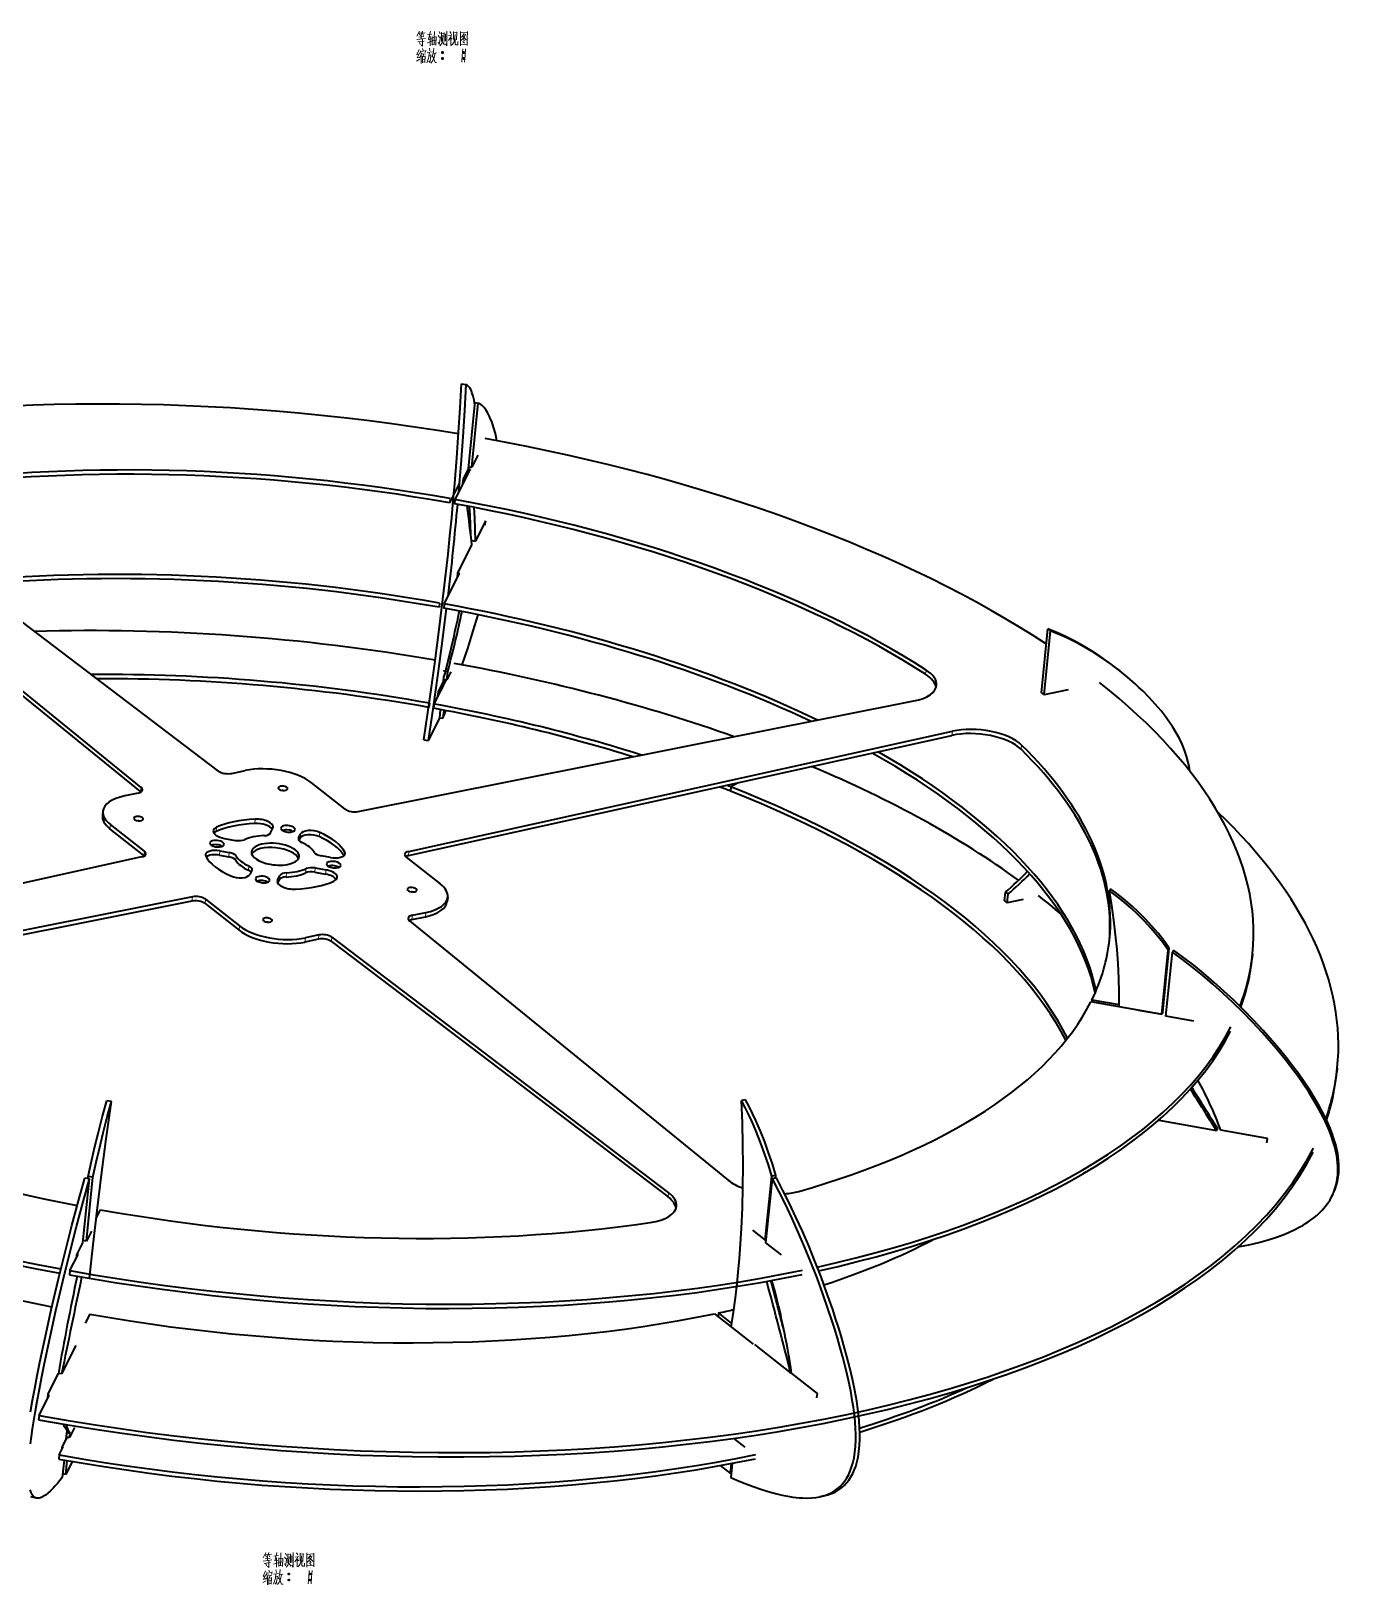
# Model space of a CAD drawing. Extents: x 43 to 1099, y 23 to 775.
# Drawn here: x 219.8 to 494.2, y 57.9 to 382.1 of the extents above; entities that cross this region are included whole.
import ezdxf

# ---------------------------------------------------------------- set-up
doc = ezdxf.new("R2010")
doc.units = 0

msp = doc.modelspace()

# ---------------------------------------------------------------- linework, layer by layer
at = {"color": 7, "lineweight": 35, "ltscale": 0.024719}
for p, q in [((309.63, 308.49), (310.61, 308.31)), ((305.82, 248.66), (306.79, 248.49)), ((236.64, 158.74), (235.67, 158.92)), ((232.04, 142.62), (231.07, 142.8)), ((232.74, 142.96), (231.77, 143.13)), ((221.01, 76.03), (220.04, 76.2))]:
    msp.add_line(p, q, dxfattribs=at)
at = {"color": 7, "lineweight": 35, "ltscale": 0.33509}
for p, q in [((311.11, 290.74), (312.47, 304.07)), ((311.81, 291.07), (313.17, 304.41)), ((430.69, 244.01), (432.05, 257.35)), ((431.23, 243.59), (432.59, 256.92)), ((455.99, 177.39), (457.35, 190.73)), ((231.38, 129.62), (232.74, 142.96)), ((373.06, 129.82), (374.42, 143.16)), ((373.18, 129.31), (374.54, 142.65)), ((230.68, 129.29), (232.04, 142.62))]:
    msp.add_line(p, q, dxfattribs=at)
at = {"color": 7, "lineweight": 35, "ltscale": 0.019713}
msp.add_line((312.39, 304.55), (313.17, 304.41), dxfattribs=at)
at = {"color": 7, "lineweight": 35, "ltscale": 0.070947}
for p, q in [((313.07, 293.61), (311.81, 291.07)), ((229.42, 126.75), (230.68, 129.29))]:
    msp.add_line(p, q, dxfattribs=at)
at = {"color": 7, "lineweight": 35, "ltscale": 0.177414}
msp.add_line((311.46, 290.7), (308.28, 284.35), dxfattribs=at)
at = {"color": 7, "lineweight": 35, "ltscale": 0.059146}
for p, q in [((311.02, 289.85), (309.96, 287.73)), ((310.05, 288.62), (311.11, 290.74)), ((304.85, 244.26), (305.91, 246.37)), ((305.82, 245.49), (304.76, 243.37)), ((232.44, 131.74), (231.38, 129.62)), ((228.93, 90.76), (227.88, 88.65))]:
    msp.add_line(p, q, dxfattribs=at)
at = {"color": 7, "lineweight": 35, "ltscale": 0.022339}
for p, q in [((309.96, 287.73), (310.05, 288.62)), ((308.28, 284.35), (308.19, 283.47)), ((314.61, 279.01), (314.7, 279.9)), ((303.93, 241.68), (303.84, 240.8)), ((365.87, 224.4), (365.78, 223.51)), ((365.87, 224.4), (365.78, 223.51)), ((474.75, 189.57), (474.66, 188.68)), ((492.42, 165.76), (492.33, 164.87)), ((477.74, 150.17), (477.83, 151.06)), ((227.96, 123.49), (227.86, 122.6)), ((383.84, 96.94), (383.93, 97.83)), ((221.51, 93.25), (221.42, 92.36)), ((227.88, 88.65), (227.97, 89.53)), ((225.72, 85.06), (225.63, 84.17))]:
    msp.add_line(p, q, dxfattribs=at)
at = {"color": 7, "lineweight": 35, "ltscale": 0.008235}
for p, q in [((310.69, 289.91), (311.02, 289.85)), ((305.5, 245.54), (305.82, 245.49))]:
    msp.add_line(p, q, dxfattribs=at)
at = {"color": 7, "lineweight": 35, "ltscale": 0.008502}
for p, q in [((310.71, 289.93), (311.04, 289.87)), ((308.9, 268.99), (309.24, 268.93))]:
    msp.add_line(p, q, dxfattribs=at)
at = {"color": 7, "lineweight": 35, "ltscale": 0.000721652}
for p, q in [((311.01, 289.82), (311.02, 289.85)), ((305.82, 245.46), (305.82, 245.49))]:
    msp.add_line(p, q, dxfattribs=at)
at = {"color": 7, "lineweight": 35, "ltscale": 0.00876}
msp.add_line((311.11, 290.77), (311.46, 290.7), dxfattribs=at)
at = {"color": 7, "lineweight": 35, "ltscale": 0.016555}
for p, q in [((311.15, 291.19), (311.81, 291.07)), ((305.14, 238.83), (305.79, 238.71)), ((231.38, 129.62), (230.73, 129.74)), ((227.88, 88.65), (227.22, 88.76)), ((227.09, 80.97), (226.44, 81.09))]:
    msp.add_line(p, q, dxfattribs=at)
at = {"color": 7, "lineweight": 35, "ltscale": 0.117536}
msp.add_line((307.22, 283.64), (309.32, 287.85), dxfattribs=at)
at = {"color": 7, "lineweight": 35, "ltscale": 0.02234}
for p, q in [((307.31, 284.53), (307.22, 283.64)), ((308.8, 268.07), (308.89, 268.96)), ((305.09, 262.75), (305, 261.86)), ((306.06, 262.58), (305.97, 261.69)), ((305.91, 246.37), (306, 247.26)), ((304.76, 243.37), (304.85, 244.26)), ((302.96, 241.86), (302.87, 240.97)), ((234.82, 219.31), (234.73, 218.42)), ((306.78, 201.41), (306.69, 200.52))]:
    msp.add_line(p, q, dxfattribs=at)
at = {"color": 7, "lineweight": 35}
for p, q in [((258.98, 227.69), (188.75, 280.98)), ((242.71, 223.41), (176.19, 277.48)), ((242.8, 224.3), (176.28, 278.37)), ((288.1, 219.26), (404.08, 242.32)), ((298.6, 210.05), (412.01, 235.13)), ((298.69, 210.94), (412.1, 236.02)), ((242.92, 209.78), (129.51, 184.7)), ((253.51, 201.46), (137.52, 178.41)), ((253.42, 200.57), (137.43, 177.52)), ((298.81, 196.43), (365.33, 142.35)), ((282.54, 192.14), (352.77, 138.85)), ((282.63, 193.03), (352.86, 139.74))]:
    msp.add_line(p, q, dxfattribs=at)
at = {"color": 7, "lineweight": 35, "ltscale": 0.118295}
for p, q in [((314.7, 279.9), (312.59, 275.66)), ((223.43, 97.79), (225.55, 102.03))]:
    msp.add_line(p, q, dxfattribs=at)
at = {"color": 7, "lineweight": 35, "ltscale": 0.021637}
for p, q in [((311.74, 275.82), (312.59, 275.66)), ((223.35, 96.93), (223.43, 97.79))]:
    msp.add_line(p, q, dxfattribs=at)
at = {"color": 7, "lineweight": 35, "ltscale": 0.165609}
msp.add_line((308.89, 268.96), (311.85, 274.88), dxfattribs=at)
at = {"color": 7, "lineweight": 35, "ltscale": 0.17745}
msp.add_line((306.06, 262.58), (309.24, 268.93), dxfattribs=at)
at = {"color": 7, "lineweight": 35, "ltscale": 0.000545644}
msp.add_line((308.8, 268.1), (308.82, 268.1), dxfattribs=at)
at = {"color": 7, "lineweight": 35, "ltscale": 0.00078953}
msp.add_line((308.81, 268.1), (308.8, 268.07), dxfattribs=at)
at = {"color": 7, "lineweight": 35, "ltscale": 0.017121}
for p, q in [((432.05, 257.35), (432.59, 256.92)), ((430.69, 244.01), (431.23, 243.59)), ((423.17, 202.42), (423.71, 201.99)), ((422.99, 200.64), (423.53, 200.22))]:
    msp.add_line(p, q, dxfattribs=at)
at = {"color": 7, "lineweight": 35, "ltscale": 0.141195}
msp.add_line((303.93, 241.68), (306.46, 246.74), dxfattribs=at)
at = {"color": 7, "lineweight": 35, "ltscale": 0.016556}
for p, q in [((305.96, 246.83), (306.61, 246.71)), ((227.97, 89.53), (227.31, 89.65))]:
    msp.add_line(p, q, dxfattribs=at)
at = {"color": 7, "lineweight": 35, "ltscale": 0.044679}
for p, q in [((306.61, 246.71), (306.79, 248.49)), ((422.99, 200.64), (423.17, 202.42)), ((423.53, 200.22), (423.71, 201.99)), ((227.18, 88.31), (227.36, 90.09))]:
    msp.add_line(p, q, dxfattribs=at)
at = {"color": 7, "lineweight": 35, "ltscale": 0.047317}
for p, q in [((307.45, 248.4), (306.61, 246.71)), ((226.33, 86.62), (227.18, 88.31))]:
    msp.add_line(p, q, dxfattribs=at)
at = {"color": 7, "lineweight": 13, "ltscale": 0.02234}
for p, q in [((406.6, 248.77), (406.51, 247.88)), ((412.1, 236.02), (412.01, 235.13)), ((426.53, 233.13), (426.44, 232.24)), ((266.62, 217.66), (266.53, 216.77)), ((236.4, 216.54), (236.31, 215.65)), ((276.1, 214.59), (276.01, 213.7)), ((280.07, 214.91), (279.98, 214.02)), ((298.69, 210.94), (298.6, 210.05)), ((262.67, 209.95), (262.58, 209.06)), ((279.16, 207.48), (279.07, 206.59)), ((273.16, 206.49), (273.07, 205.6)), ((277.22, 207.34), (277.13, 206.45)), ((281.39, 207.08), (281.3, 206.19)), ((253.51, 201.46), (253.42, 200.57)), ((256.24, 200.96), (256.15, 200.07)), ((263.33, 195.39), (263.24, 194.5)), ((299.42, 197.61), (299.33, 196.72)), ((279.89, 193.51), (279.8, 192.62))]:
    msp.add_line(p, q, dxfattribs=at)
at = {"color": 7, "lineweight": 35, "ltscale": 0.017122}
msp.add_line((446.49, 249.02), (447.03, 248.6), dxfattribs=at)
at = {"color": 7, "lineweight": 35, "ltscale": 0.008501}
for p, q in [((305.71, 245.97), (306.04, 245.91)), ((305.72, 245.99), (306.06, 245.93))]:
    msp.add_line(p, q, dxfattribs=at)
at = {"color": 7, "lineweight": 35, "ltscale": 0.128328}
msp.add_line((436.25, 244.64), (431.23, 243.59), dxfattribs=at)
at = {"color": 7, "lineweight": 35, "ltscale": 0.045809}
msp.add_line((305.13, 238.7), (305.31, 240.53), dxfattribs=at)
at = {"color": 7, "lineweight": 35, "ltscale": 0.042616}
msp.add_line((305.97, 240.41), (305.79, 238.71), dxfattribs=at)
at = {"color": 7, "lineweight": 35, "ltscale": 0.130122}
msp.add_line((302.8, 234.05), (305.13, 238.7), dxfattribs=at)
at = {"color": 7, "lineweight": 35, "ltscale": 0.024718}
msp.add_line((301.83, 234.22), (302.8, 234.05), dxfattribs=at)
at = {"color": 7, "lineweight": 35, "ltscale": 0.071534}
for p, q in [((261.72, 227.21), (264.52, 227.8)), ((242.19, 223.11), (239.39, 222.53)), ((299.42, 197.61), (302.22, 198.2)), ((299.33, 196.72), (302.13, 197.31)), ((279.8, 192.62), (277, 192.03)), ((279.89, 193.51), (277.09, 192.92))]:
    msp.add_line(p, q, dxfattribs=at)
at = {"color": 7, "lineweight": 13, "ltscale": 0.022339}
for p, q in [((242.8, 224.3), (242.71, 223.41)), ((258.55, 215.97), (258.46, 215.08)), ((243.49, 210.97), (243.4, 210.08)), ((259.25, 211.05), (259.16, 210.16)), ((261.18, 210.7), (261.09, 209.82)), ((265.29, 207.9), (265.19, 207.01)), ((271.77, 205.93), (271.68, 205.04)), ((302.22, 198.2), (302.13, 197.31)), ((277.09, 192.92), (277, 192.03)), ((282.63, 193.03), (282.54, 192.14)), ((352.86, 139.74), (352.77, 138.85))]:
    msp.add_line(p, q, dxfattribs=at)
at = {"color": 7, "lineweight": 35, "ltscale": 0.225462}
for p, q in [((285.37, 219.76), (278.28, 225.33)), ((243.4, 210.08), (236.31, 215.65)), ((298.12, 209.75), (305.21, 204.18)), ((256.15, 200.07), (263.24, 194.5)), ((256.24, 200.96), (263.33, 195.39))]:
    msp.add_line(p, q, dxfattribs=at)
at = {"color": 7, "lineweight": 35, "ltscale": 0.043477}
msp.add_line((367.38, 225.27), (365.87, 224.4), dxfattribs=at)
msp.add_line((367.38, 225.27), (365.87, 224.4), dxfattribs=at)
at = {"color": 7, "lineweight": 35, "ltscale": 0.225463}
msp.add_line((243.49, 210.97), (236.4, 216.54), dxfattribs=at)
at = {"color": 7, "lineweight": 35, "ltscale": 0.027201}
for p, q in [((269.84, 214.79), (270.32, 215.77)), ((271.29, 204.95), (271.77, 205.93))]:
    msp.add_line(p, q, dxfattribs=at)
at = {"color": 7, "lineweight": 35, "ltscale": 0.023563}
for p, q in [((275.68, 213.75), (276.1, 214.59)), ((265.93, 206.98), (265.51, 206.13))]:
    msp.add_line(p, q, dxfattribs=at)
at = {"color": 7, "lineweight": 35, "ltscale": 0.049237}
for p, q in [((259.25, 211.05), (261.18, 210.7)), ((259.16, 210.16), (261.09, 209.82)), ((282.36, 209.67), (280.42, 210.02))]:
    msp.add_line(p, q, dxfattribs=at)
at = {"color": 7, "lineweight": 35, "ltscale": 0.05684}
for p, q in [((260.22, 213.65), (262.45, 213.24)), ((279.16, 207.48), (281.39, 207.08)), ((279.07, 206.59), (281.3, 206.19))]:
    msp.add_line(p, q, dxfattribs=at)
at = {"color": 7, "lineweight": 13, "ltscale": 0.007506}
msp.add_line((275.68, 213.75), (275.65, 213.45), dxfattribs=at)
at = {"color": 7, "lineweight": 35, "ltscale": 0.01342}
msp.add_line((275.77, 213.22), (276.01, 213.7), dxfattribs=at)
at = {"color": 7, "lineweight": 13, "ltscale": 0.015904}
msp.add_line((285.31, 210.8), (285.24, 210.17), dxfattribs=at)
at = {"color": 7, "lineweight": 13, "ltscale": 0.011278}
msp.add_line((271.29, 204.95), (271.24, 204.51), dxfattribs=at)
at = {"color": 7, "lineweight": 35, "ltscale": 0.020222}
msp.add_line((271.32, 204.32), (271.68, 205.04), dxfattribs=at)
at = {"color": 7, "lineweight": 35, "ltscale": 0.011829}
for p, q in [((445.1, 203.12), (444.89, 202.7)), ((457.35, 190.73), (457.14, 190.31)), ((458.22, 190.34), (458.01, 189.92)), ((455.99, 177.39), (455.78, 176.97)), ((467.4, 153.17), (467.19, 152.74))]:
    msp.add_line(p, q, dxfattribs=at)
at = {"color": 7, "lineweight": 35, "ltscale": 0.085587}
msp.add_line((426.88, 200.92), (423.53, 200.22), dxfattribs=at)
at = {"color": 7, "lineweight": 35, "ltscale": 0.335091}
for p, q in [((455.78, 176.97), (457.14, 190.31)), ((456.65, 176.58), (458.01, 189.92))]:
    msp.add_line(p, q, dxfattribs=at)
at = {"color": 7, "lineweight": 35, "ltscale": 0.37073}
msp.add_line((455.6, 176.95), (441.01, 179.57), dxfattribs=at)
at = {"color": 7, "lineweight": 35, "ltscale": 0.011384}
msp.add_line((441.22, 179.99), (441.17, 179.54), dxfattribs=at)
at = {"color": 7, "lineweight": 35, "ltscale": 0.144638}
msp.add_line((441.22, 179.99), (446.91, 178.97), dxfattribs=at)
at = {"color": 7, "lineweight": 35, "ltscale": 0.001402}
msp.add_line((450.91, 177.79), (450.92, 177.84), dxfattribs=at)
at = {"color": 7, "lineweight": 35, "ltscale": 0.123594}
msp.add_line((450.92, 177.84), (455.78, 176.97), dxfattribs=at)
at = {"color": 7, "lineweight": 35, "ltscale": 0.001457}
msp.add_line((455.63, 177), (455.6, 176.95), dxfattribs=at)
at = {"color": 7, "lineweight": 35, "ltscale": 0.148253}
msp.add_line((462.49, 175.54), (456.65, 176.58), dxfattribs=at)
at = {"color": 7, "lineweight": 35, "ltscale": 0.021396}
msp.add_line((368.93, 159.11), (368.09, 158.94), dxfattribs=at)
at = {"color": 7, "lineweight": 35, "ltscale": 0.304708}
msp.add_line((455.19, 154.9), (467.19, 152.74), dxfattribs=at)
at = {"color": 7, "lineweight": 35, "ltscale": 0.247194}
msp.add_line((477.83, 151.06), (468.1, 152.8), dxfattribs=at)
at = {"color": 7, "lineweight": 35, "ltscale": 0.006242}
msp.add_line((477.83, 151.02), (477.71, 150.8), dxfattribs=at)
at = {"color": 7, "lineweight": 35, "ltscale": 0.002214}
msp.add_line((477.71, 150.8), (477.8, 150.78), dxfattribs=at)
at = {"color": 7, "lineweight": 35, "ltscale": 0.011383}
msp.add_line((231.72, 142.68), (231.77, 143.13), dxfattribs=at)
at = {"color": 7, "lineweight": 35, "ltscale": 0.021397}
for p, q in [((375.26, 143.33), (374.42, 143.16)), ((375.38, 142.82), (374.54, 142.65)), ((385.26, 76.49), (384.42, 76.31))]:
    msp.add_line(p, q, dxfattribs=at)
at = {"color": 7, "lineweight": 35, "ltscale": 0.013763}
msp.add_line((375.2, 142.78), (375.26, 143.33), dxfattribs=at)
at = {"color": 7, "lineweight": 35, "ltscale": 0.01183}
msp.add_line((491.51, 139.44), (491.3, 139.01), dxfattribs=at)
at = {"color": 7, "lineweight": 35, "ltscale": 0.049164}
msp.add_line((233.42, 134.43), (234.3, 136.19), dxfattribs=at)
at = {"color": 7, "lineweight": 35, "ltscale": 0.085605}
msp.add_line((370.37, 131.94), (373.06, 129.82), dxfattribs=at)
at = {"color": 7, "lineweight": 35, "ltscale": 0.004489}
for p, q in [((373.23, 129.86), (373.06, 129.82)), ((365.95, 81.21), (365.77, 81.17))]:
    msp.add_line(p, q, dxfattribs=at)
at = {"color": 7, "lineweight": 35, "ltscale": 0.094656}
msp.add_line((227.96, 123.49), (229.65, 126.88), dxfattribs=at)
at = {"color": 7, "lineweight": 35, "ltscale": 0.010467}
for p, q in [((229.37, 126.33), (229.42, 126.75)), ((226.29, 86.2), (226.33, 86.62))]:
    msp.add_line(p, q, dxfattribs=at)
at = {"color": 7, "lineweight": 35, "ltscale": 0.003858}
for p, q in [((229.65, 126.88), (229.49, 126.91)), ((226.56, 86.75), (226.41, 86.78))]:
    msp.add_line(p, q, dxfattribs=at)
at = {"color": 7, "lineweight": 35, "ltscale": 0.102685}
msp.add_line((376.41, 126.78), (373.18, 129.31), dxfattribs=at)
at = {"color": 7, "lineweight": 35, "ltscale": 0.052518}
msp.add_line((232.08, 114.41), (231.14, 112.53), dxfattribs=at)
at = {"color": 7, "lineweight": 35, "ltscale": 0.256818}
msp.add_line((362.43, 114.48), (370.51, 108.14), dxfattribs=at)
at = {"color": 7, "lineweight": 35, "ltscale": 0.01939}
msp.add_line((363.27, 114.66), (363.19, 113.89), dxfattribs=at)
at = {"color": 7, "lineweight": 35, "ltscale": 0.089388}
msp.add_line((366.08, 112.45), (363.27, 114.66), dxfattribs=at)
at = {"color": 7, "lineweight": 35, "ltscale": 0.16561}
msp.add_line((229.16, 107.84), (226.2, 101.92), dxfattribs=at)
at = {"color": 7, "lineweight": 35, "ltscale": 0.239696}
msp.add_line((370.84, 108.04), (378.38, 102.12), dxfattribs=at)
at = {"color": 7, "lineweight": 35, "ltscale": 0.016532}
msp.add_line((226.2, 101.92), (225.55, 102.03), dxfattribs=at)
at = {"color": 7, "lineweight": 35, "ltscale": 0.003822}
msp.add_line((378.53, 102.15), (378.38, 102.12), dxfattribs=at)
at = {"color": 7, "lineweight": 35, "ltscale": 0.171215}
msp.add_line((383.93, 97.83), (378.54, 102.06), dxfattribs=at)
at = {"color": 7, "lineweight": 35, "ltscale": 0.118293}
msp.add_line((221.51, 93.25), (223.62, 97.48), dxfattribs=at)
at = {"color": 7, "lineweight": 35, "ltscale": 0.005433}
msp.add_line((223.41, 97.52), (223.62, 97.48), dxfattribs=at)
at = {"color": 7, "lineweight": 35, "ltscale": 0.005443}
msp.add_line((227.2, 88.48), (227.41, 88.44), dxfattribs=at)
at = {"color": 7, "lineweight": 35, "ltscale": 0.000201477}
msp.add_line((227.22, 88.75), (227.23, 88.76), dxfattribs=at)
at = {"color": 7, "lineweight": 35, "ltscale": 0.007363}
msp.add_line((227.54, 88.71), (227.41, 88.44), dxfattribs=at)
at = {"color": 7, "lineweight": 35, "ltscale": 0.005439}
msp.add_line((366.67, 88.33), (366.69, 88.55), dxfattribs=at)
at = {"color": 7, "lineweight": 35, "ltscale": 0.068485}
msp.add_line((368.83, 86.64), (366.67, 88.33), dxfattribs=at)
at = {"color": 7, "lineweight": 35, "ltscale": 0.04734}
msp.add_line((225.72, 85.06), (226.56, 86.75), dxfattribs=at)
at = {"color": 7, "lineweight": 35, "ltscale": 0.092016}
msp.add_line((226.74, 83.97), (226.36, 80.31), dxfattribs=at)
at = {"color": 7, "lineweight": 35, "ltscale": 0.072417}
msp.add_line((227.09, 80.97), (227.39, 83.86), dxfattribs=at)
at = {"color": 7, "lineweight": 35, "ltscale": 0.075438}
msp.add_line((228.44, 83.67), (227.09, 80.97), dxfattribs=at)
at = {"color": 7, "lineweight": 35, "ltscale": 0.066907}
msp.add_line((363.67, 82.83), (365.77, 81.17), dxfattribs=at)
at = {"color": 7, "lineweight": 35, "ltscale": 0.052304}
msp.add_line((365.77, 81.17), (365.98, 83.25), dxfattribs=at)
at = {"color": 7, "lineweight": 35, "ltscale": 0.074269}
msp.add_line((366.16, 83.29), (365.86, 80.33), dxfattribs=at)
at = {"color": 7, "lineweight": 13}
for points in [[(300.87, 382.07), (300.35, 380.98)], [(302.13, 380.53), (300.35, 380.28)], [(300.52, 379.79), (301.89, 379.97)], [(300.66, 381.61), (301.26, 381.72)], [(300.77, 380.77), (301.78, 380.91)], [(301.01, 381.12), (300.8, 381.61)], [(300.91, 379.79), (301.05, 379.3)], [(301.54, 382.07), (301.19, 381.09)], [(301.26, 380.42), (301.26, 381.12)], [(301.4, 381.61), (302.06, 381.72)], [(301.54, 381.61), (301.75, 381.16)], [(301.54, 380.35), (301.54, 378.95)], [(303.43, 379.93), (302.48, 379.62)], [(302.55, 381.33), (303.5, 381.44)], [(302.69, 380.32), (303.39, 380.42)], [(303.18, 382.07), (302.76, 380.35)], [(303.11, 380.98), (303.11, 378.99)], [(303.57, 379.16), (303.57, 380.95)], [(303.57, 380.74), (304.37, 380.84)], [(303.57, 379.3), (304.34, 379.37)], [(303.71, 380.07), (304.23, 380.14)], [(304.02, 382), (303.99, 380.67), (303.95, 379.34)], [(304.41, 380.91), (304.34, 379.16)], [(304.79, 381.12), (305.07, 380.74)], [(305, 379.3), (304.79, 379.72)], [(304.97, 381.96), (305.21, 381.47)], [(305.28, 380.88), (305, 379.3)], [(305.11, 378.99), (305.53, 379.48)], [(305.49, 379.86), (305.49, 381.82)], [(305.49, 381.58), (306.05, 381.65)], [(305.53, 379.48), (305.7, 380.11)], [(305.77, 381.23), (305.7, 380.11)], [(306.12, 379.23), (305.77, 379.76)], [(306.05, 381.79), (306.05, 379.9)], [(306.61, 378.99), (306.3, 379.44)], [(306.33, 379.97), (306.33, 381.47)], [(306.61, 382.07), (306.61, 380.53), (306.61, 378.99)], [(307.59, 381.33), (307.42, 380.84), (306.93, 380.11)], [(306.96, 381.12), (307.52, 381.19)], [(307.24, 382), (307.52, 381.58)], [(307.42, 380.84), (307.42, 379.06)], [(307.42, 380.67), (307.73, 380.35)], [(307.52, 379.06), (307.8, 379.34)], [(307.8, 379.34), (308.05, 379.69)], [(308.01, 381.96), (308.01, 380.28)], [(308.68, 381.79), (308.01, 381.72)], [(308.22, 380.32), (308.05, 379.69)], [(308.33, 381.37), (308.22, 380.32)], [(308.36, 379.34), (308.36, 380.42)], [(308.5, 379.23), (308.36, 379.34)], [(308.61, 380.21), (308.68, 381.89)], [(308.92, 379.86), (308.92, 379.23)], [(309.45, 382), (309.45, 380.53), (309.45, 379.02)], [(309.45, 381.96), (309.45, 380.56), (309.45, 379.16)], [(310.92, 381.82), (309.45, 381.68)], [(309.45, 379.27), (310.81, 379.37)], [(309.52, 380.07), (310.01, 380.49)], [(310.22, 381.54), (309.66, 380.74)], [(309.97, 380.98), (310.67, 380.25)], [(309.97, 379.9), (310.32, 379.51)], [(310.01, 381.19), (310.46, 381.26)], [(310.01, 380.49), (310.22, 380.77)], [(310.08, 380.28), (310.32, 380)], [(310.22, 380.77), (310.57, 381.4)], [(310.67, 380.25), (310.85, 380.28)], [(310.88, 379.09), (310.88, 379.2), (310.81, 379.37)], [(310.88, 379.2), (310.88, 380.56), (310.92, 381.96)], [(300.28, 375.8), (300.98, 376.19)], [(300.73, 377.24), (300.31, 377.1)], [(300.8, 378.25), (300.35, 377.17)], [(300.38, 376.47), (300.91, 376.64)], [(300.87, 377.48), (300.42, 376.47)], [(301.19, 376.96), (300.87, 376.47)], [(301.12, 377.94), (301.01, 377.38)], [(301.12, 377.8), (302.17, 377.94)], [(301.36, 377.52), (301.19, 376.96)], [(301.54, 378.99), (301.54, 378.95), (301.22, 379.23)], [(301.22, 377.03), (301.22, 375.31)], [(301.43, 377.24), (302.13, 377.34)], [(301.5, 378.43), (301.68, 378.04)], [(301.5, 376.82), (301.54, 375.42)], [(301.5, 376.71), (302.03, 376.78)], [(301.54, 376.15), (301.92, 376.22)], [(301.75, 377.27), (301.68, 376.71)], [(302.06, 376.89), (301.99, 375.49)], [(302.2, 378.04), (302.06, 377.59)], [(302.97, 377.66), (302.87, 376.75), (302.76, 376.33), (302.45, 375.45)], [(302.48, 377.59), (303.53, 377.73)], [(303.29, 377.17), (303.18, 376.33), (303.04, 375.49), (302.83, 375.77)], [(302.9, 376.99), (303.29, 377.06)], [(302.97, 378.5), (303.08, 377.94)], [(303.67, 377.17), (303.5, 376.61)], [(303.6, 376.92), (304.16, 375.49)], [(303.81, 377.8), (303.67, 377.17)], [(303.95, 376.54), (303.67, 375.91)], [(303.74, 377.41), (304.44, 377.55)], [(303.88, 378.53), (303.81, 377.8)], [(304.16, 377.48), (303.95, 376.54)], [(305.49, 377.62), (305.88, 377.62)], [(305.49, 376.36), (305.88, 376.36)], [(305.53, 377.73), (305.84, 377.73)], [(305.53, 377.48), (305.84, 377.48)], [(305.53, 376.47), (305.84, 376.47)], [(305.53, 376.22), (305.84, 376.22)], [(308.92, 379.23), (308.5, 379.23)], [(309.94, 378.36), (309.83, 376.96), (309.73, 375.56)], [(309.94, 377.62), (310.32, 377.62)], [(309.94, 376.36), (310.32, 376.36)], [(309.97, 377.73), (310.29, 377.73)], [(309.97, 377.48), (310.29, 377.48)], [(309.97, 376.47), (310.29, 376.47)], [(309.97, 376.22), (310.29, 376.22)], [(310.53, 378.36), (310.43, 376.96), (310.32, 375.56)], [(301.99, 375.66), (301.57, 375.59)], [(303.67, 375.91), (303.29, 375.38)], [(304.16, 375.49), (304.48, 375.49)], [(268.83, 64.67), (268.3, 63.59)], [(270.09, 63.13), (268.3, 62.89)], [(268.48, 62.4), (269.84, 62.57)], [(268.62, 64.22), (269.21, 64.32)], [(268.72, 63.38), (269.74, 63.52)], [(268.97, 63.73), (268.76, 64.22)], [(268.86, 62.4), (269, 61.91)], [(269.49, 64.67), (269.14, 63.69)], [(269.49, 61.59), (269.49, 61.56), (269.18, 61.84)], [(269.21, 63.03), (269.21, 63.73)], [(269.35, 64.22), (270.02, 64.32)], [(269.49, 64.22), (269.7, 63.76)], [(269.49, 62.96), (269.49, 61.56)], [(271.38, 62.54), (270.44, 62.22)], [(270.51, 63.94), (271.45, 64.04)], [(270.65, 62.92), (271.35, 63.03)], [(271.14, 64.67), (270.72, 62.96)], [(271.07, 63.59), (271.07, 61.59)], [(271.52, 61.77), (271.52, 63.55)], [(271.52, 63.34), (272.33, 63.45)], [(271.52, 61.91), (272.29, 61.98)], [(271.66, 62.68), (272.19, 62.75)], [(271.98, 64.6), (271.94, 63.27), (271.91, 61.94)], [(272.36, 63.52), (272.29, 61.77)], [(272.75, 63.73), (273.03, 63.34)], [(272.96, 61.91), (272.75, 62.33)], [(272.92, 64.57), (273.17, 64.08)], [(273.24, 63.48), (272.96, 61.91)], [(273.06, 61.59), (273.48, 62.08)], [(273.45, 62.47), (273.45, 64.43)], [(273.45, 64.18), (274.01, 64.25)], [(273.48, 62.08), (273.66, 62.71)], [(273.73, 63.83), (273.66, 62.71)], [(274.08, 61.84), (273.73, 62.36)], [(274.01, 64.39), (274.01, 62.5)], [(274.57, 61.59), (274.25, 62.05)], [(274.29, 62.57), (274.29, 64.08)], [(274.57, 64.67), (274.57, 63.13), (274.57, 61.59)], [(275.55, 63.94), (275.37, 63.45), (274.88, 62.71)], [(274.92, 63.73), (275.48, 63.8)], [(275.2, 64.6), (275.48, 64.18)], [(275.37, 63.45), (275.37, 61.66)], [(275.37, 63.27), (275.69, 62.96)], [(275.48, 61.66), (275.76, 61.94)], [(275.76, 61.94), (276, 62.29)], [(275.97, 64.57), (275.97, 62.89)], [(276.63, 64.39), (275.97, 64.32)], [(276.18, 62.92), (276, 62.29)], [(276.28, 63.97), (276.18, 62.92)], [(276.32, 61.94), (276.32, 63.03)], [(276.46, 61.84), (276.32, 61.94)], [(276.88, 61.84), (276.46, 61.84)], [(276.56, 62.82), (276.63, 64.5)], [(276.88, 62.47), (276.88, 61.84)], [(277.4, 64.6), (277.4, 63.13), (277.4, 61.63)], [(277.4, 64.57), (277.4, 63.17), (277.4, 61.77)], [(278.87, 64.43), (277.4, 64.29)], [(277.4, 61.87), (278.77, 61.98)], [(277.47, 62.68), (277.96, 63.1)], [(278.17, 64.15), (277.61, 63.34)], [(277.93, 63.59), (278.63, 62.85)], [(277.93, 62.5), (278.28, 62.12)], [(277.96, 63.8), (278.42, 63.87)], [(277.96, 63.1), (278.17, 63.38)], [(278.03, 62.89), (278.28, 62.61)], [(278.17, 63.38), (278.52, 64.01)], [(278.63, 62.85), (278.8, 62.89)], [(278.84, 61.7), (278.84, 61.8), (278.77, 61.98)], [(278.84, 61.8), (278.84, 63.17), (278.87, 64.57)], [(268.23, 58.41), (268.93, 58.79)], [(268.69, 59.84), (268.27, 59.7)], [(268.76, 60.86), (268.3, 59.77)], [(268.34, 59.07), (268.86, 59.25)], [(268.83, 60.09), (268.37, 59.07)], [(269.14, 59.56), (268.83, 59.07)], [(269.07, 60.54), (268.97, 59.98)], [(269.07, 60.4), (270.12, 60.54)], [(269.32, 60.12), (269.14, 59.56)], [(269.18, 59.63), (269.18, 57.92)], [(269.39, 59.84), (270.09, 59.95)], [(269.46, 61.03), (269.63, 60.65)], [(269.46, 59.42), (269.49, 58.02)], [(269.46, 59.32), (269.98, 59.39)], [(269.49, 58.76), (269.88, 58.83)], [(269.7, 59.88), (269.63, 59.32)], [(270.02, 59.49), (269.95, 58.09)], [(270.16, 60.65), (270.02, 60.19)], [(270.93, 60.26), (270.82, 59.35), (270.72, 58.93), (270.4, 58.06)], [(270.44, 60.19), (271.49, 60.33)], [(271.24, 59.77), (271.14, 58.93), (271, 58.09), (270.79, 58.37)], [(270.86, 59.6), (271.24, 59.67)], [(270.93, 61.1), (271.03, 60.54)], [(271.63, 58.51), (271.24, 57.99)], [(271.63, 59.77), (271.45, 59.21)], [(271.56, 59.53), (272.12, 58.09)], [(271.77, 60.4), (271.63, 59.77)], [(271.91, 59.14), (271.63, 58.51)], [(271.7, 60.02), (272.4, 60.16)], [(271.84, 61.14), (271.77, 60.4)], [(272.12, 60.09), (271.91, 59.14)], [(273.45, 60.23), (273.83, 60.23)], [(273.45, 58.97), (273.83, 58.97)], [(273.48, 60.33), (273.8, 60.33)], [(273.48, 60.09), (273.8, 60.09)], [(273.48, 59.07), (273.8, 59.07)], [(273.48, 58.83), (273.8, 58.83)], [(277.89, 60.96), (277.79, 59.56), (277.68, 58.16)], [(277.89, 60.23), (278.28, 60.23)], [(277.89, 58.97), (278.28, 58.97)], [(277.93, 60.33), (278.24, 60.33)], [(277.93, 60.09), (278.24, 60.09)], [(277.93, 59.07), (278.24, 59.07)], [(277.93, 58.83), (278.24, 58.83)], [(278.49, 60.96), (278.38, 59.56), (278.28, 58.16)], [(269.95, 58.27), (269.53, 58.2)], [(272.12, 58.09), (272.43, 58.09)]]:
    msp.add_lwpolyline(points, dxfattribs=at)
for points in [[(305.6, 377.41), (305.77, 377.41), (305.88, 377.52), (305.88, 377.69), (305.77, 377.8), (305.6, 377.8), (305.49, 377.69), (305.49, 377.52)], [(305.6, 376.15), (305.77, 376.15), (305.88, 376.26), (305.88, 376.43), (305.77, 376.54), (305.6, 376.54), (305.49, 376.43), (305.49, 376.26)], [(310.04, 377.41), (310.22, 377.41), (310.32, 377.52), (310.32, 377.69), (310.22, 377.8), (310.04, 377.8), (309.94, 377.69), (309.94, 377.52)], [(310.04, 376.15), (310.22, 376.15), (310.32, 376.26), (310.32, 376.43), (310.22, 376.54), (310.04, 376.54), (309.94, 376.43), (309.94, 376.26)], [(273.55, 60.02), (273.73, 60.02), (273.83, 60.12), (273.83, 60.3), (273.73, 60.4), (273.55, 60.4), (273.45, 60.3), (273.45, 60.12)], [(273.55, 58.76), (273.73, 58.76), (273.83, 58.86), (273.83, 59.04), (273.73, 59.14), (273.55, 59.14), (273.45, 59.04), (273.45, 58.86)], [(278, 60.02), (278.17, 60.02), (278.28, 60.12), (278.28, 60.3), (278.17, 60.4), (278, 60.4), (277.89, 60.3), (277.89, 60.12)], [(278, 58.76), (278.17, 58.76), (278.28, 58.86), (278.28, 59.04), (278.17, 59.14), (278, 59.14), (277.89, 59.04), (277.89, 58.86)]]:
    msp.add_lwpolyline(points, close=True, dxfattribs=at)
at = {"color": 7, "lineweight": 35}
for points in [[(301.83, 234.22), (303.01, 242.25), (304.1, 250.11), (305.1, 257.8), (306.01, 265.32), (306.86, 272.97), (307.25, 276.76), (307.62, 280.5), (307.95, 284.13), (308.26, 287.72), (308.69, 293.06), (309.06, 298.31), (309.37, 303.45), (309.63, 308.49)], [(309.1, 286), (309.57, 291.75), (309.98, 297.39), (310.33, 302.91), (310.61, 308.31)], [(312.47, 304.07), (312.29, 305.07), (312.09, 305.93), (311.85, 306.67), (311.73, 306.99), (311.59, 307.27), (311.37, 307.65), (311.13, 307.95), (310.88, 308.17), (310.74, 308.25), (310.61, 308.31)], [(317.06, 296.61), (316.73, 298.1), (316.36, 299.43), (315.96, 300.6), (315.75, 301.14), (315.53, 301.64), (315.32, 302.08), (315.1, 302.49), (314.73, 303.07), (314.36, 303.55), (314.16, 303.75), (313.97, 303.93), (313.71, 304.14), (313.44, 304.29), (313.17, 304.41)], [(311.6, 277.02), (311.54, 279.1), (311.45, 281.06), (311.32, 282.89)], [(312.59, 275.66), (312.54, 278.19), (312.44, 280.53), (312.3, 282.7)], [(302.8, 234.05), (303.85, 241.12), (304.82, 248.07), (305.73, 254.89), (306.56, 261.58)], [(309.83, 249.85), (311.03, 253.47), (312.13, 256.96), (313.13, 260.32)], [(446.49, 249.02), (444.73, 250.35), (442.96, 251.6), (441.16, 252.77), (439.36, 253.85), (437.54, 254.85), (435.72, 255.77), (434.8, 256.19), (433.88, 256.6), (432.96, 256.98), (432.05, 257.35)], [(447.03, 248.6), (445.27, 249.93), (443.5, 251.18), (441.7, 252.34), (439.9, 253.43), (438.08, 254.43), (436.26, 255.34), (435.34, 255.77), (434.41, 256.18), (433.5, 256.56), (432.59, 256.92)], [(461.65, 227.67), (461.49, 228.73), (461.26, 229.79), (460.97, 230.84), (460.77, 231.45), (460.55, 232.07), (460.04, 233.28), (459.47, 234.48), (458.82, 235.67), (458.11, 236.84), (457.35, 237.99), (456.53, 239.12), (455.66, 240.23), (455.05, 240.96), (454.43, 241.67), (453.15, 243.07), (451.81, 244.43), (451.04, 245.16), (450.25, 245.88), (448.66, 247.28), (447.03, 248.6)], [(457.14, 190.31), (456, 191.9), (454.79, 193.45), (453.53, 194.94), (452.21, 196.38), (450.83, 197.78), (449.43, 199.08), (447.97, 200.33), (446.46, 201.54), (444.89, 202.7)], [(446.91, 178.51), (446.9, 181.48), (446.82, 184.46), (446.67, 187.46), (446.45, 190.48), (446.16, 193.51), (445.81, 196.56), (445.38, 199.62), (444.89, 202.7)], [(457.35, 190.73), (456.21, 192.33), (455.01, 193.87), (453.74, 195.36), (452.42, 196.81), (451.04, 198.2), (449.64, 199.5), (448.18, 200.76), (446.67, 201.97), (445.1, 203.12)], [(491.3, 139.01), (491.68, 139.86), (491.99, 140.73), (492.23, 141.63), (492.41, 142.54), (492.51, 143.48), (492.55, 144.44), (492.54, 145.22), (492.49, 146.01), (492.4, 146.81), (492.3, 147.42), (492.19, 148.04), (491.89, 149.29), (491.52, 150.56), (491.15, 151.66), (490.72, 152.76), (490.24, 153.88), (489.87, 154.69), (489.47, 155.5), (489.01, 156.39), (488.53, 157.28), (487.53, 159), (486.46, 160.72), (485.31, 162.44), (484.1, 164.16), (483.28, 165.26), (482.45, 166.35), (481.54, 167.51), (480.62, 168.66), (479.67, 169.81), (478.7, 170.94), (476.73, 173.16), (474.73, 175.33), (472.69, 177.42), (470.63, 179.44), (468.55, 181.39), (466.46, 183.26), (464.36, 185.05), (462.25, 186.75), (460.13, 188.38), (458.01, 189.92)], [(491.51, 139.44), (491.89, 140.28), (492.2, 141.16), (492.44, 142.05), (492.62, 142.96), (492.72, 143.9), (492.77, 144.86), (492.75, 145.64), (492.7, 146.43), (492.61, 147.24), (492.51, 147.85), (492.4, 148.46), (492.11, 149.71), (491.73, 150.98), (491.36, 152.08), (490.93, 153.19), (490.45, 154.3), (490.08, 155.11), (489.68, 155.93), (489.22, 156.81), (488.74, 157.71), (487.74, 159.42), (486.67, 161.15), (485.52, 162.87), (484.31, 164.58), (483.5, 165.68), (482.66, 166.78), (481.76, 167.93), (480.83, 169.08), (479.88, 170.23), (478.91, 171.36), (476.95, 173.59), (474.94, 175.75), (472.9, 177.84), (470.84, 179.87), (468.76, 181.81), (466.67, 183.68), (464.57, 185.47), (462.46, 187.18), (460.34, 188.8), (458.22, 190.34)], [(231.77, 143.13), (232.47, 146.32), (233.18, 149.4), (233.91, 152.38), (234.78, 155.72), (235.67, 158.92)], [(365.97, 111.71), (366.42, 114.81), (366.81, 117.8), (367.16, 120.84), (367.47, 123.91), (367.65, 125.97), (367.81, 128.05), (368.08, 132.27), (368.27, 136.55), (368.38, 140.9), (368.42, 145.31), (368.39, 149.79), (368.28, 154.33), (368.09, 158.94)], [(374.42, 143.16), (373.7, 145.55), (372.92, 147.89), (372.09, 150.18), (371.21, 152.4), (370.72, 153.53), (370.23, 154.64), (369.54, 156.1), (368.83, 157.53), (368.09, 158.94)], [(375.26, 143.33), (374.54, 145.73), (373.76, 148.07), (372.93, 150.35), (372.04, 152.58), (371.56, 153.7), (371.07, 154.82), (370.38, 156.28), (369.67, 157.71), (368.93, 159.11)], [(232.03, 121.88), (232.78, 128.88), (233.62, 136.06), (234.54, 143.44), (235.55, 151), (236.64, 158.74)], [(232.74, 142.96), (233.44, 146.14), (234.16, 149.22), (234.88, 152.2), (235.75, 155.54), (236.64, 158.74)], [(219.73, 94.02), (220.14, 96.43), (220.6, 98.92), (221.12, 101.61), (221.67, 104.36), (222.83, 109.83), (224.06, 115.32), (225.5, 121.46), (226.94, 127.34), (228.35, 132.88), (229.73, 138.04), (231.07, 142.8)], [(384.42, 76.31), (385.26, 76.52), (386.04, 76.79), (386.77, 77.12), (387.45, 77.51), (388.08, 77.95), (388.67, 78.45), (389.2, 79.01), (389.68, 79.62), (390.1, 80.26), (390.47, 80.95), (390.8, 81.69), (391.08, 82.48), (391.33, 83.31), (391.46, 83.85), (391.57, 84.41), (391.75, 85.58), (391.87, 86.82), (391.93, 88.12), (391.93, 89.33), (391.89, 90.58), (391.8, 91.88), (391.71, 92.87), (391.6, 93.89), (391.45, 94.97), (391.29, 96.07), (390.89, 98.33), (390.41, 100.65), (389.86, 103.02), (389.25, 105.43), (388.57, 107.86), (388.04, 109.67), (387.49, 111.48), (386.89, 113.34), (386.28, 115.18), (385.09, 118.62), (383.85, 121.99), (382.57, 125.27), (381.27, 128.46), (379.95, 131.54), (378.62, 134.5), (377.27, 137.33), (375.91, 140.05), (374.54, 142.65)], [(385.26, 76.49), (386.09, 76.7), (386.88, 76.97), (387.61, 77.3), (388.29, 77.69), (388.92, 78.13), (389.5, 78.63), (390.03, 79.19), (390.52, 79.8), (390.93, 80.44), (391.31, 81.13), (391.63, 81.87), (391.92, 82.65), (392.16, 83.48), (392.29, 84.03), (392.41, 84.59), (392.59, 85.76), (392.71, 87), (392.77, 88.3), (392.77, 89.51), (392.73, 90.76), (392.64, 92.05), (392.55, 93.05), (392.43, 94.07), (392.29, 95.15), (392.13, 96.25), (391.73, 98.51), (391.25, 100.83), (390.7, 103.2), (390.08, 105.6), (389.41, 108.04), (388.88, 109.85), (388.32, 111.66), (387.73, 113.51), (387.12, 115.36), (385.93, 118.79), (384.69, 122.16), (383.41, 125.45), (382.11, 128.63), (380.79, 131.71), (379.46, 134.67), (378.11, 137.51), (376.75, 140.23), (375.38, 142.82)], [(219.76, 87.36), (219.95, 88.87), (220.17, 90.46), (220.7, 93.85), (221.11, 96.25), (221.57, 98.75), (222.09, 101.43), (222.65, 104.18), (223.81, 109.66), (225.04, 115.15), (226.47, 121.29), (227.91, 127.17), (229.33, 132.7), (230.71, 137.86), (232.04, 142.62)], [(471.69, 128.43), (473.93, 128.88), (476.03, 129.38), (477.04, 129.65), (478.01, 129.93), (479.5, 130.4), (480.9, 130.9), (482.22, 131.43), (483.45, 132), (484.61, 132.59), (485.21, 132.93), (485.79, 133.28), (486.33, 133.64), (486.85, 134), (487.51, 134.49), (488.13, 135.01), (488.71, 135.54), (489.34, 136.19), (489.92, 136.87), (490.44, 137.56), (490.9, 138.28), (491.3, 139.01)], [(227.36, 90.09), (227.1, 90.46), (226.85, 90.92), (226.63, 91.46)], [(227.97, 89.53), (227.69, 90.05), (227.43, 90.66), (227.19, 91.36)], [(226.36, 80.31), (225.37, 79.09), (224.9, 78.56), (224.45, 78.08), (223.88, 77.52), (223.35, 77.04), (222.84, 76.66), (222.32, 76.33), (222.08, 76.21), (221.84, 76.12), (221.54, 76.04), (221.27, 76.01), (221.01, 76.03)], [(365.86, 80.33), (367.09, 79.8), (368.28, 79.3), (369.41, 78.86), (370.5, 78.45), (372.12, 77.88), (373.68, 77.39), (375.17, 76.98), (376.59, 76.64), (378.1, 76.35), (378.82, 76.24), (379.53, 76.16), (380.21, 76.1), (380.87, 76.06), (381.82, 76.04), (382.73, 76.08), (383.6, 76.17), (384.42, 76.31)], [(221.01, 76.03), (220.74, 76.11), (220.49, 76.25), (220.27, 76.46), (220.07, 76.73), (219.96, 76.95), (219.85, 77.19), (219.66, 77.75)], [(220.04, 76.2), (219.77, 76.28)]]:
    msp.add_lwpolyline(points, dxfattribs=at)
for centre, radius, start, end in [((-414.76, 349.17), 726.62, 353.28391, 354.80189), ((-666.89, 160.91), 985.35, 6.64221, 7.11585), ((-15.78, 329.98), 332.25, 345.5842, 348.0319), ((27.21, 322.29), 289.16, 345.2118, 347.757), ((-37.68, 370.02), 367.71, 339.0773, 339.3462), ((374.65, 258.05), 73.81, 311.091, 316.0098), ((375.17, 257.65), 73.84, 311.0919, 315.9185), ((392.9, 124.76), 80.26, 20.4523, 28.6277), ((-850.89, -667.61), 1552.51, 31.89755, 32.27377), ((-850.66, -667.17), 1552.49, 31.89755, 32.26906), ((758.97, 9.43), 541.4, 167.9647, 170.1523), ((9807.95, -1872.12), 9782.98, 168.237723, 168.358795), ((-2460.39, -630.25), 2931.72, 14.46624, 14.85275), ((-2457.85, -629.63), 2929.96, 14.63793, 14.85241), ((221.53, 79.04), 158.69, 8.3386, 15.5012)]:
    msp.add_arc(centre, radius, start, end, dxfattribs=at)
for centre, major_axis, start_param, end_param in [((270.8, 210.36), (-203.94, 20.79), 4.569733, 6.030715), ((270.8, 210.36), (-203.94, 20.79), 3.850215, 4.541796), ((270.8, 210.36), (-174.1, 17.75), 4.547092, 5.223739), ((270.71, 209.47), (-174.1, 17.75), 4.547092, 5.223739), ((268.58, 188.58), (-223.84, 22.82), 4.581085, 4.58126), ((270.71, 209.47), (-174.1, 17.75), 3.864731, 4.541378), ((270.8, 210.36), (-174.1, 17.75), 3.864731, 4.541378), ((268.58, 188.58), (-174.1, 17.75), 4.547092, 5.12108), ((268.49, 187.69), (-174.1, 17.75), 4.547092, 5.114154), ((268.58, 188.58), (-174.1, 17.75), 4.034444, 4.541378), ((268.49, 187.69), (-174.1, 17.75), 4.044259, 4.541378), ((266.45, 167.69), (-193.99, 19.78), 4.562505, 4.996609), ((266.45, 167.69), (-193.99, 19.78), 4.216307, 4.541671), ((266.45, 167.69), (-174.1, 17.75), 4.547092, 4.954493), ((266.36, 166.8), (-174.1, 17.75), 4.547092, 4.947182), ((398.75, 245.69), (-9.95, 1.01), 3.24128, 3.864731), ((398.84, 246.58), (-9.95, 1.01), 3.141555, 3.864731), ((398.84, 246.58), (-9.95, 1.01), 2.170587, 3.141555), ((270.8, 210.36), (-203.94, 20.79), 3.141625, 3.756398), ((266.36, 166.8), (-174.1, 17.75), 4.286975, 4.541378), ((266.45, 167.69), (-174.1, 17.75), 4.27602, 4.541378), ((417.54, 230.94), (-9.95, 1.01), 3.652943, 5.347086), ((417.63, 231.82), (-9.95, 1.01), 3.652943, 5.347086), ((268.49, 187.69), (-174.1, 17.75), 3.287135, 3.942587), ((268.58, 188.58), (-174.1, 17.75), 3.281391, 3.933307), ((270.71, 209.47), (-174.1, 17.75), 3.147278, 3.652943), ((270.8, 210.36), (-174.1, 17.75), 3.141575, 3.652943), ((260.64, 228.06), (-1.99, 0.2), 0.634697, 2.18804), ((269.9, 223.57), (-9.95, 1.01), 3.758837, 5.329633), ((266.45, 167.69), (-193.99, 19.78), 3.794909, 4.116312), ((241.11, 223.96), (-1.99, 0.2), 2.18804, 3.141548), ((241.11, 223.96), (-1.99, 0.2), 3.141548, 3.741383), ((272.41, 224.1), (-0.995, 0.101), 0.000041, 3.141633), ((272.41, 224.1), (-0.995, 0.101), 6.115031, 6.283226), ((272.41, 224.1), (-0.995, 0.101), 3.141633, 6.115031), ((272.32, 223.21), (-0.995, 0.101), 4.614677, 4.810229), ((266.36, 166.8), (-174.1, 17.75), 4.151053, 4.166925), ((266.45, 167.69), (-174.1, 17.75), 4.151053, 4.15704), ((266.45, 167.69), (-174.1, 17.75), 3.418087, 4.151053), ((244.77, 218.3), (-9.95, 1.01), 5.329633, 6.283148), ((241.02, 223.07), (-1.99, 0.2), 3.661739, 3.741383), ((266.36, 166.8), (-174.1, 17.75), 3.424002, 4.151053), ((244.68, 217.41), (-9.95, 1.01), 6.283148, 6.900429), ((244.77, 218.3), (-9.95, 1.01), 6.283148, 6.900429), ((242.26, 217.77), (-0.995, 0.101), 6.283147, 9.424739), ((242.26, 217.77), (-0.995, 0.101), 4.544235, 6.283147), ((242.17, 216.88), (-0.995, 0.101), 4.614677, 4.810229), ((242.26, 217.77), (-0.995, 0.101), 3.141554, 4.544235), ((270.8, 210.36), (-15.92, 1.62), 5.023964, 5.635303), ((267.4, 216.29), (-2.98, 0.3), 3.141633, 5.023964), ((287.05, 220.11), (-1.99, 0.2), 0.617244, 2.170587), ((268.58, 188.58), (-223.84, 22.82), 3.141625, 3.665423), ((260.85, 214.92), (-2.98, 0.3), 6.283146, 7.685828), ((260.85, 214.92), (-2.98, 0.3), 5.635303, 6.283146), ((260.76, 214.03), (-2.98, 0.3), 5.635303, 5.945314), ((270.71, 209.47), (-15.92, 1.62), 5.023964, 5.635303), ((270.8, 210.36), (-8.46, 0.86), 5.040552, 5.618714), ((267.31, 215.4), (-2.98, 0.3), 3.449285, 5.023964), ((267.89, 215.14), (-1.99, 0.2), 1.89896, 2.973439), ((267.4, 216.29), (-2.98, 0.3), 2.973439, 3.141633), ((273.45, 215.65), (-1.49, 0.15), 6.283147, 9.424739), ((273.45, 215.65), (-1.49, 0.15), 4.544235, 6.283147), ((273.36, 214.76), (-1.49, 0.15), 4.544235, 5.558426), ((273.36, 214.76), (-1.49, 0.15), 3.866653, 4.544235), ((273.45, 215.65), (-1.49, 0.15), 3.141554, 4.544235), ((278.44, 213.26), (-2.49, 0.25), 4.088636, 6.115031), ((278.53, 214.15), (-2.49, 0.25), 4.088636, 6.115031), ((270.71, 209.47), (-14.92, 1.52), 3.450481, 4.088636), ((270.8, 210.36), (-14.92, 1.52), 3.429037, 4.088636), ((241.82, 210.62), (-1.99, 0.2), 3.141564, 3.758837), ((258.72, 209.99), (-2.49, 0.25), 4.544235, 6.283192), ((258.64, 212.55), (-1.49, 0.15), 6.283147, 7.685828), ((258.64, 212.55), (-1.49, 0.15), 3.141554, 6.283147), ((258.55, 211.66), (-1.49, 0.15), 3.866653, 5.558426), ((258.64, 212.55), (-1.49, 0.15), 1.402642, 3.141554), ((260.76, 209.86), (-1.99, 0.2), 3.469756, 4.544235), ((262.88, 214.09), (-1.99, 0.2), 1.402642, 2.477121), ((270.8, 210.36), (-4.97, 0.51), 6.283147, 7.685828), ((270.8, 210.36), (-4.97, 0.51), 3.141554, 6.283147), ((270.71, 209.47), (-4.97, 0.51), 3.342278, 6.082713), ((277.62, 213.4), (-1.99, 0.2), 0.000042, 0.906325), ((277.62, 213.4), (-1.99, 0.2), 6.115031, 6.283228), ((270.8, 210.36), (-8.46, 0.86), 3.469756, 4.047918), ((280.85, 210.86), (-1.99, 0.2), 0.328163, 1.402642), ((282.89, 210.73), (-2.49, 0.25), 3.141599, 3.429037), ((299.79, 210.1), (-1.99, 0.2), 5.347086, 6.283157), ((241.82, 210.62), (-1.99, 0.2), 2.205494, 3.141564), ((241.72, 209.73), (-1.99, 0.2), 3.661979, 3.758837), ((258.72, 209.99), (-2.49, 0.25), 0.000007, 0.287445), ((270.8, 210.36), (-14.92, 1.52), 0.287445, 0.947044), ((258.63, 209.11), (-2.49, 0.25), 4.544235, 5.883405), ((260.67, 208.97), (-1.99, 0.2), 3.469756, 4.544235), ((270.71, 209.47), (-8.46, 0.86), 0.328163, 0.906325), ((270.8, 210.36), (-8.46, 0.86), 0.328163, 0.906325), ((263.99, 207.33), (-1.99, 0.2), 3.141635, 4.047918), ((270.8, 210.36), (-4.97, 0.51), 1.402642, 3.141554), ((278.73, 206.63), (-1.99, 0.2), 4.544235, 5.618714), ((282.97, 208.18), (-1.49, 0.15), 6.283147, 9.424739), ((282.97, 208.18), (-1.49, 0.15), 4.544235, 6.283147), ((282.88, 207.29), (-1.49, 0.15), 4.544235, 5.558426), ((282.89, 210.73), (-2.49, 0.25), 1.402642, 3.141599), ((282.88, 207.29), (-1.49, 0.15), 3.866653, 4.544235), ((282.97, 208.18), (-1.49, 0.15), 3.141554, 4.544235), ((299.79, 210.1), (-1.99, 0.2), 6.283157, 6.900429), ((299.7, 209.21), (-1.99, 0.2), 5.347086, 5.762436), ((263.08, 206.57), (-2.49, 0.25), 0.947044, 2.973439), ((263.9, 206.44), (-1.99, 0.2), 3.558118, 4.047918), ((263.99, 207.33), (-1.99, 0.2), 2.973439, 3.141635), ((268.16, 205.07), (-1.49, 0.15), 6.283147, 7.685828), ((268.16, 205.07), (-1.49, 0.15), 3.141554, 6.283147), ((268.07, 204.18), (-1.49, 0.15), 3.866653, 5.558426), ((268.16, 205.07), (-1.49, 0.15), 1.402642, 3.141554), ((274.21, 204.43), (-2.98, 0.3), 0.000041, 1.882371), ((274.21, 204.43), (-2.98, 0.3), 6.115031, 6.283226), ((273.63, 204.69), (-1.99, 0.2), 5.040552, 6.115031), ((273.72, 205.58), (-1.99, 0.2), 5.040552, 6.115031), ((270.71, 209.47), (-8.46, 0.86), 1.89896, 2.477121), ((270.8, 210.36), (-8.46, 0.86), 1.89896, 2.477121), ((270.8, 210.36), (-15.92, 1.62), 1.882371, 2.49371), ((278.64, 205.74), (-1.99, 0.2), 4.544235, 5.618714), ((280.67, 204.92), (-2.98, 0.3), 3.479519, 4.544235), ((280.76, 205.81), (-2.98, 0.3), 3.141553, 4.544235), ((280.76, 205.81), (-2.98, 0.3), 2.49371, 3.141553), ((254.56, 200.61), (-1.99, 0.2), 3.758837, 5.31218), ((299.35, 202.95), (-0.995, 0.101), 0.000041, 2.973439), ((299.35, 202.95), (-0.995, 0.101), 3.141633, 6.283226), ((299.26, 202.06), (-0.995, 0.101), 4.614677, 4.810229), ((299.35, 202.95), (-0.995, 0.101), 2.973439, 3.141633), ((296.84, 202.42), (-9.95, 1.01), 2.18804, 3.141555), ((296.84, 202.42), (-9.95, 1.01), 3.141555, 3.758837), ((266.45, 167.69), (-193.99, 19.78), 3.710194, 3.756273), ((254.47, 199.72), (-1.99, 0.2), 3.758837, 5.31218), ((296.74, 201.54), (-9.95, 1.01), 2.18804, 3.141555), ((271.62, 196.26), (-9.95, 1.01), 0.617244, 2.18804), ((271.71, 197.15), (-9.95, 1.01), 0.617244, 2.18804), ((269.19, 196.62), (-0.995, 0.101), 6.283147, 9.424739), ((269.19, 196.62), (-0.995, 0.101), 4.544235, 6.283147), ((269.1, 195.74), (-0.995, 0.101), 4.614677, 4.810229), ((269.19, 196.62), (-0.995, 0.101), 3.141554, 4.544235), ((300.5, 196.76), (-1.99, 0.2), 6.283141, 6.882976), ((300.5, 196.76), (-1.99, 0.2), 5.329633, 6.283141), ((300.41, 195.87), (-1.99, 0.2), 5.329633, 5.762493), ((280.88, 191.78), (-1.99, 0.2), 3.77629, 5.329633), ((280.97, 192.66), (-1.99, 0.2), 3.77629, 5.329633), ((270.8, 210.36), (-174.1, 17.75), 2.976296, 3.141575), ((270.8, 210.36), (-203.94, 20.79), 3.02013, 3.141625), ((270.71, 209.47), (-203.94, 20.79), 3.028192, 3.141625), ((270.8, 210.36), (-174.1, 17.75), 2.293935, 2.970581), ((270.71, 209.47), (-203.94, 20.79), 0.619683, 1.395042), ((270.8, 210.36), (-203.94, 20.79), 0.619683, 1.395644), ((270.8, 210.36), (-174.1, 17.75), 0.723138, 1.377102), ((270.8, 210.36), (-203.94, 20.79), 2.203599, 2.971), ((270.71, 209.47), (-203.94, 20.79), 2.205962, 2.971), ((268.58, 188.58), (-223.84, 22.82), 3.034688, 3.141625), ((268.49, 187.69), (-223.84, 22.82), 3.041108, 3.141625), ((268.58, 188.58), (-174.1, 17.75), 0.597359, 1.359013), ((268.49, 187.69), (-223.84, 22.82), 1.404865, 2.971216), ((268.58, 188.58), (-223.84, 22.82), 1.404865, 2.971216), ((344.58, 137.91), (-9.95, 1.01), 3.141592, 3.77629), ((373.8, 144.04), (-9.95, 1.01), 0.599791, 1.041492), ((373.8, 144.04), (-9.95, 1.01), 1.955805, 2.293935), ((270.8, 210.36), (-174.1, 17.75), 1.405499, 2.082146), ((344.58, 137.91), (-9.95, 1.01), 2.082146, 3.141592), ((344.49, 137.02), (-9.95, 1.01), 3.24148, 3.77629), ((268.58, 188.58), (-174.1, 17.75), 2.350359, 2.544173), ((270.8, 210.36), (-203.94, 20.79), 1.405081, 2.185601), ((270.71, 209.47), (-203.94, 20.79), 1.405081, 2.185601), ((268.58, 188.58), (-174.1, 17.75), 2.275135, 2.27676), ((268.58, 188.58), (-174.1, 17.75), 1.405499, 2.185187), ((268.58, 188.58), (-174.1, 17.75), 2.190902, 2.213139), ((266.36, 166.8), (-193.99, 19.78), 2.325288, 2.53424), ((266.45, 167.69), (-193.99, 19.78), 2.324466, 2.490016), ((266.45, 167.69), (-193.99, 19.78), 1.405206, 2.185476), ((266.36, 166.8), (-193.99, 19.78), 1.405206, 2.185476)]:
    msp.add_ellipse(centre, major_axis=major_axis, ratio=0.448916, start_param=start_param, end_param=end_param, dxfattribs=at)

doc.saveas('drawing.dxf')
